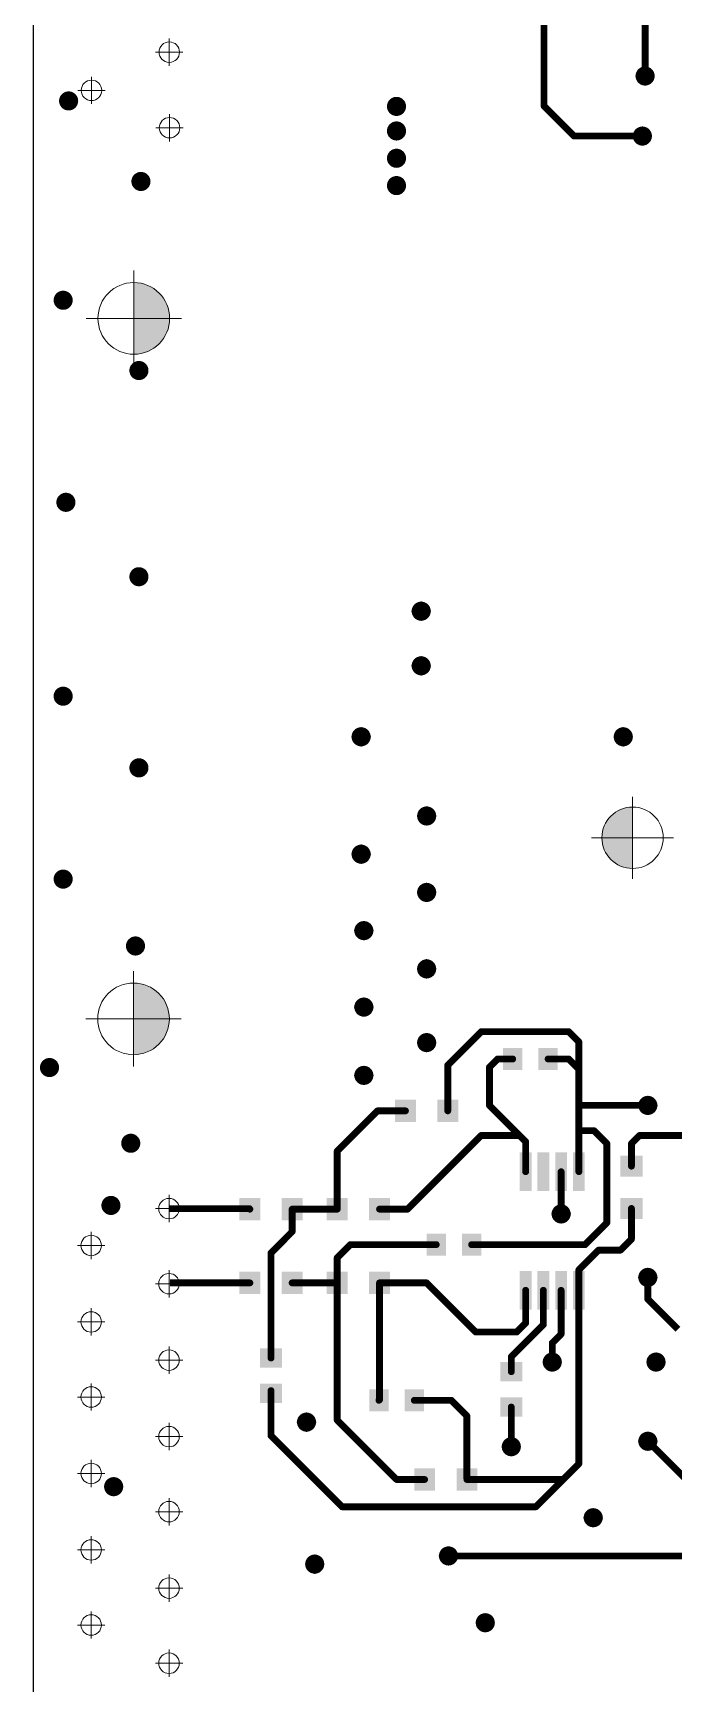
# Model space of a CAD drawing. Header units: millimetres. Extents: x 1557 to 2774, y 1107 to 1474.
# Drawn here: x 2266 to 2289.5, y 1354.6 to 1415.1 of the extents above; entities that cross this region are included whole.
import ezdxf

# ---------------------------------------------------------------- set-up
doc = ezdxf.new("R2010")
doc.units = ezdxf.units.MM
for name, color, linetype in [('BottomLayer', 5, 'Continuous'), ('PDF _Геометрия', 7, 'Continuous'), ('PDF _Сплошная заливка', 7, 'Continuous'), ('ViaHoleLayer', 16, 'Continuous')]:
    doc.layers.add(name, color=color, linetype=linetype)

msp = doc.modelspace()

# ---------------------------------------------------------------- hatches: boundary and pattern name
at = {"layer": 'PDF _Сплошная заливка', "transparency": 33554559}
for points in [[(2288.661, 1413.483, -0.414259), (2288.399, 1413.221), (2288.399, 1413.221), (2288.399, 1413.221), (2288.399, 1413.483), (2288.399, 1413.483)], [(2288.561, 1411.283, -0.198797), (2288.484, 1411.098), (2288.484, 1411.098, -0.198898), (2288.299, 1411.021), (2288.299, 1411.021), (2288.299, 1411.021), (2288.299, 1411.283), (2288.299, 1411.283)], [(2269.674, 1405.921, -0.414209), (2270.986, 1404.609), (2270.986, 1404.609), (2270.986, 1404.609), (2269.674, 1404.609), (2269.674, 1404.609)], [(2270.986, 1404.609, -0.414214), (2269.674, 1403.296), (2269.674, 1403.296), (2269.674, 1403.296), (2269.674, 1404.609), (2269.674, 1404.609)], [(2280.461, 1393.884, -0.414236), (2280.199, 1393.621), (2280.199, 1393.621), (2280.199, 1393.621), (2280.199, 1393.884), (2280.199, 1393.884)], [(2280.461, 1391.884, -0.19888), (2280.384, 1391.698), (2280.384, 1391.698, -0.198956), (2280.199, 1391.621), (2280.199, 1391.621), (2280.199, 1391.621), (2280.199, 1391.884), (2280.199, 1391.884)], [(2278.261, 1389.284, -0.198988), (2278.184, 1389.098), (2278.184, 1389.098, -0.198988), (2277.999, 1389.021), (2277.999, 1389.021), (2277.999, 1389.021), (2277.999, 1389.284), (2277.999, 1389.284)], [(2287.861, 1389.284, -0.414158), (2287.599, 1389.021), (2287.599, 1389.021), (2287.599, 1389.021), (2287.599, 1389.284), (2287.599, 1389.284)], [(2286.815, 1385.587, -0.414205), (2287.94, 1386.712), (2287.94, 1386.712), (2287.94, 1386.712), (2287.94, 1385.587), (2287.94, 1385.587)], [(2280.661, 1386.384, -0.414259), (2280.399, 1386.121), (2280.399, 1386.121), (2280.399, 1386.121), (2280.399, 1386.384), (2280.399, 1386.384)], [(2287.94, 1384.462, -0.414205), (2286.815, 1385.587), (2286.815, 1385.587), (2286.815, 1385.587), (2287.94, 1385.587), (2287.94, 1385.587)], [(2278.261, 1384.984, -0.198956), (2278.184, 1384.798), (2278.184, 1384.798, -0.19888), (2277.999, 1384.721), (2277.999, 1384.721), (2277.999, 1384.721), (2277.999, 1384.984), (2277.999, 1384.984)], [(2280.661, 1383.584, -0.198797), (2280.584, 1383.398), (2280.584, 1383.398, -0.198848), (2280.399, 1383.321), (2280.399, 1383.321), (2280.399, 1383.321), (2280.399, 1383.584), (2280.399, 1383.584)], [(2278.361, 1382.184, -0.414236), (2278.099, 1381.921), (2278.099, 1381.921), (2278.099, 1381.921), (2278.099, 1382.184), (2278.099, 1382.184)], [(2280.661, 1380.784, -0.198797), (2280.584, 1380.598), (2280.584, 1380.598, -0.198848), (2280.399, 1380.521), (2280.399, 1380.521), (2280.399, 1380.521), (2280.399, 1380.784), (2280.399, 1380.784)], [(2269.664, 1380.266, -0.414219), (2270.976, 1378.954), (2270.976, 1378.954), (2270.976, 1378.954), (2269.664, 1378.954), (2269.664, 1378.954)], [(2278.361, 1379.384, -0.414186), (2278.099, 1379.121), (2278.099, 1379.121), (2278.099, 1379.121), (2278.099, 1379.384), (2278.099, 1379.384)], [(2270.976, 1378.954, -0.414219), (2269.664, 1377.641), (2269.664, 1377.641), (2269.664, 1377.641), (2269.664, 1378.954), (2269.664, 1378.954)], [(2280.661, 1378.084, -0.19888), (2280.584, 1377.898), (2280.584, 1377.898, -0.198969), (2280.399, 1377.821), (2280.399, 1377.821), (2280.399, 1377.821), (2280.399, 1378.084), (2280.399, 1378.084)], [(2278.361, 1376.884, -0.199002), (2278.284, 1376.698), (2278.284, 1376.698, -0.198988), (2278.099, 1376.621), (2278.099, 1376.621), (2278.099, 1376.621), (2278.099, 1376.884), (2278.099, 1376.884)], [(2288.761, 1375.784, -0.198988), (2288.684, 1375.598), (2288.684, 1375.598, -0.198988), (2288.499, 1375.521), (2288.499, 1375.521), (2288.499, 1375.521), (2288.499, 1375.784), (2288.499, 1375.784)], [(2285.586, 1371.809, -0.414186), (2285.324, 1371.546), (2285.324, 1371.546), (2285.324, 1371.546), (2285.324, 1371.809), (2285.324, 1371.809)], [(2288.761, 1369.484, -0.414208), (2288.499, 1369.221), (2288.499, 1369.221), (2288.499, 1369.221), (2288.499, 1369.484), (2288.499, 1369.484)], [(2285.261, 1366.384, -0.414259), (2284.999, 1366.121), (2284.999, 1366.121), (2284.999, 1366.121), (2284.999, 1366.384), (2284.999, 1366.384)], [(2289.061, 1366.384, -0.414208), (2288.799, 1366.121), (2288.799, 1366.121), (2288.799, 1366.121), (2288.799, 1366.384), (2288.799, 1366.384)], [(2276.261, 1364.184, -0.19888), (2276.184, 1363.998), (2276.184, 1363.998, -0.198906), (2275.999, 1363.922), (2275.999, 1363.922), (2275.999, 1363.922), (2275.999, 1364.184), (2275.999, 1364.184)], [(2288.761, 1363.484, -0.414208), (2288.499, 1363.222), (2288.499, 1363.222), (2288.499, 1363.222), (2288.499, 1363.484), (2288.499, 1363.484)], [(2283.761, 1363.284, -0.414208), (2283.499, 1363.022), (2283.499, 1363.022), (2283.499, 1363.022), (2283.499, 1363.284), (2283.499, 1363.284)], [(2286.761, 1360.684, -0.414208), (2286.499, 1360.422), (2286.499, 1360.422), (2286.499, 1360.422), (2286.499, 1360.684), (2286.499, 1360.684)], [(2281.461, 1359.284, -0.414236), (2281.199, 1359.022), (2281.199, 1359.022), (2281.199, 1359.022), (2281.199, 1359.284), (2281.199, 1359.284)], [(2276.561, 1358.984, -0.414208), (2276.299, 1358.722), (2276.299, 1358.722), (2276.299, 1358.722), (2276.299, 1358.984), (2276.299, 1358.984)], [(2282.809, 1356.836, -0.414236), (2282.546, 1356.574), (2282.546, 1356.574), (2282.546, 1356.574), (2282.546, 1356.836), (2282.546, 1356.836)]]:
    msp.add_hatch(color=7, dxfattribs=at).paths.add_polyline_path(points)

# ---------------------------------------------------------------- linework, layer by layer
msp.add_line((2265.983, 1432.582), (2265.983, 1342.582))
at = {"layer": 'BottomLayer', "const_width": 0.25}
for points in [[(2284.699, 1412.384), (2284.699, 1416.484)], [(2288.399, 1413.484), (2288.399, 1415.884)], [(2285.799, 1411.284), (2284.699, 1412.384)], [(2288.299, 1411.284), (2285.799, 1411.284)], [(2282.399, 1378.484), (2281.173, 1377.259)], [(2285.599, 1378.484), (2282.399, 1378.484)], [(2285.974, 1378.109), (2285.599, 1378.484)], [(2285.974, 1377.109), (2285.974, 1378.109)], [(2281.173, 1375.584), (2281.173, 1377.259)], [(2282.999, 1377.484), (2282.699, 1377.184)], [(2283.551, 1377.484), (2282.999, 1377.484)], [(2285.599, 1377.484), (2284.846, 1377.484)], [(2285.974, 1377.109), (2285.599, 1377.484)], [(2282.699, 1375.784), (2282.699, 1377.184)], [(2285.974, 1375.784), (2285.974, 1377.109)], [(2278.599, 1375.584), (2277.124, 1374.109)], [(2279.624, 1375.584), (2278.599, 1375.584)], [(2283.799, 1374.684), (2282.699, 1375.784)], [(2285.974, 1374.859), (2285.974, 1375.784)], [(2288.236, 1375.784), (2285.974, 1375.784)], [(2286.524, 1374.859), (2285.974, 1374.859)], [(2285.974, 1373.356), (2285.974, 1374.859)], [(2286.999, 1374.384), (2286.524, 1374.859)], [(2282.399, 1374.684), (2279.699, 1371.984)], [(2283.799, 1374.684), (2282.399, 1374.684)], [(2284.024, 1374.459), (2283.799, 1374.684)], [(2284.024, 1373.356), (2284.024, 1374.459)], [(2286.999, 1371.484), (2286.999, 1374.384)], [(2288.199, 1374.684), (2287.899, 1374.384)], [(2287.899, 1373.559), (2287.899, 1374.384)], [(2291.499, 1374.684), (2288.199, 1374.684)], [(2277.124, 1371.984), (2277.124, 1374.109)], [(2285.324, 1372.071), (2285.324, 1373.356)], [(2273.904, 1372.004), (2270.964, 1372.004)], [(2273.924, 1371.984), (2273.904, 1372.004)], [(2277.124, 1371.984), (2275.473, 1371.984)], [(2275.473, 1371.159), (2275.473, 1371.984)], [(2279.699, 1371.984), (2278.673, 1371.984)], [(2287.899, 1370.884), (2287.899, 1372.009)], [(2286.999, 1371.484), (2286.199, 1370.684)], [(2275.473, 1371.159), (2274.699, 1370.384)], [(2277.599, 1370.684), (2277.124, 1370.209)], [(2280.751, 1370.684), (2277.599, 1370.684)], [(2286.199, 1370.684), (2282.046, 1370.684)], [(2287.899, 1370.884), (2287.499, 1370.484)], [(2274.699, 1366.532), (2274.699, 1370.384)], [(2277.124, 1369.284), (2277.124, 1370.209)], [(2286.699, 1370.484), (2285.974, 1369.759)], [(2287.499, 1370.484), (2286.699, 1370.484)], [(2285.974, 1369.012), (2285.974, 1369.759)], [(2288.499, 1368.684), (2288.499, 1369.484)], [(2273.924, 1369.284), (2270.994, 1369.284)], [(2277.124, 1369.284), (2275.473, 1369.284)], [(2277.124, 1364.259), (2277.124, 1369.284)], [(2278.673, 1365.007), (2278.673, 1369.284)], [(2280.399, 1369.284), (2278.673, 1369.284)], [(2282.199, 1367.484), (2280.399, 1369.284)], [(2284.024, 1367.809), (2284.024, 1369.012)], [(2284.674, 1367.75), (2284.674, 1369.012)], [(2285.324, 1367.409), (2285.324, 1369.012)], [(2285.974, 1362.659), (2285.974, 1369.012)], [(2289.599, 1367.584), (2288.499, 1368.684)], [(2284.674, 1367.75), (2283.499, 1366.575)], [(2284.024, 1367.809), (2283.699, 1367.484)], [(2283.699, 1367.484), (2282.199, 1367.484)], [(2285.324, 1367.409), (2284.999, 1367.084)], [(2284.999, 1366.384), (2284.999, 1367.084)], [(2283.499, 1366.032), (2283.499, 1366.575)], [(2274.699, 1365.236), (2274.699, 1365.336)], [(2274.699, 1363.684), (2274.699, 1365.236)], [(2278.673, 1365.007), (2278.651, 1364.984)], [(2281.299, 1364.984), (2279.946, 1364.984)], [(2281.873, 1364.409), (2281.299, 1364.984)], [(2283.499, 1363.284), (2283.499, 1364.736)], [(2279.299, 1362.084), (2277.124, 1364.259)], [(2281.873, 1362.084), (2281.873, 1364.409)], [(2277.299, 1361.084), (2274.699, 1363.684)], [(2290.999, 1360.984), (2288.499, 1363.484)], [(2285.974, 1362.659), (2285.399, 1362.084)], [(2280.324, 1362.084), (2279.299, 1362.084)], [(2285.399, 1362.084), (2281.873, 1362.084)], [(2285.399, 1362.084), (2284.399, 1361.084)], [(2284.399, 1361.084), (2277.299, 1361.084)], [(2301.599, 1359.284), (2281.199, 1359.284)]]:
    msp.add_lwpolyline(points, dxfattribs=at)
at = {"layer": 'BottomLayer', "const_width": 0.125}
for points in [[(2284.761, 1412.384, -1), (2284.636, 1412.384, -1)], [(2284.761, 1412.384, -1), (2284.636, 1412.384, -1)], [(2285.861, 1411.284, -1), (2285.736, 1411.284, -1)], [(2285.861, 1411.284, -1), (2285.736, 1411.284, -1)], [(2282.461, 1378.484, -1), (2282.336, 1378.484, -1)], [(2282.461, 1378.484, -1), (2282.336, 1378.484, -1)], [(2285.661, 1378.484, -1), (2285.536, 1378.484, -1)], [(2285.661, 1378.484, -1), (2285.536, 1378.484, -1)], [(2286.036, 1378.109, -1), (2285.911, 1378.109, -1)], [(2286.036, 1378.109, -1), (2285.911, 1378.109, -1)], [(2281.236, 1377.259, -1), (2281.111, 1377.259, -1)], [(2281.236, 1377.259, -1), (2281.111, 1377.259, -1)], [(2283.061, 1377.484, -1), (2282.936, 1377.484, -1)], [(2283.061, 1377.484, -1), (2282.936, 1377.484, -1)], [(2283.613, 1377.484, -1), (2283.488, 1377.484, -1)], [(2284.909, 1377.484, -1), (2284.784, 1377.484, -1)], [(2285.661, 1377.484, -1), (2285.536, 1377.484, -1)], [(2285.661, 1377.484, -1), (2285.536, 1377.484, -1)], [(2282.761, 1377.184, -1), (2282.636, 1377.184, -1)], [(2282.761, 1377.184, -1), (2282.636, 1377.184, -1)], [(2286.036, 1377.109, -1), (2285.911, 1377.109, -1)], [(2286.036, 1377.109, -1), (2285.911, 1377.109, -1)], [(2286.036, 1377.109, -1), (2285.911, 1377.109, -1)], [(2278.661, 1375.584, -1), (2278.536, 1375.584, -1)], [(2278.661, 1375.584, -1), (2278.536, 1375.584, -1)], [(2279.686, 1375.584, -1), (2279.561, 1375.584, -1)], [(2281.236, 1375.584, -1), (2281.111, 1375.584, -1)], [(2282.761, 1375.784, -1), (2282.636, 1375.784, -1)], [(2282.761, 1375.784, -1), (2282.636, 1375.784, -1)], [(2286.036, 1375.784, -1), (2285.911, 1375.784, -1)], [(2286.036, 1375.784, -1), (2285.911, 1375.784, -1)], [(2286.036, 1375.784, -1), (2285.911, 1375.784, -1)], [(2286.036, 1374.859, -1), (2285.911, 1374.859, -1)], [(2286.036, 1374.859, -1), (2285.911, 1374.859, -1)], [(2286.036, 1374.859, -1), (2285.911, 1374.859, -1)], [(2286.586, 1374.859, -1), (2286.461, 1374.859, -1)], [(2286.586, 1374.859, -1), (2286.461, 1374.859, -1)], [(2282.461, 1374.684, -1), (2282.336, 1374.684, -1)], [(2282.461, 1374.684, -1), (2282.336, 1374.684, -1)], [(2283.861, 1374.684, -1), (2283.736, 1374.684, -1)], [(2283.861, 1374.684, -1), (2283.736, 1374.684, -1)], [(2283.861, 1374.684, -1), (2283.736, 1374.684, -1)], [(2284.086, 1374.459, -1), (2283.961, 1374.459, -1)], [(2284.086, 1374.459, -1), (2283.961, 1374.459, -1)], [(2287.061, 1374.384, -1), (2286.936, 1374.384, -1)], [(2287.061, 1374.384, -1), (2286.936, 1374.384, -1)], [(2287.961, 1374.384, -1), (2287.836, 1374.384, -1)], [(2287.961, 1374.384, -1), (2287.836, 1374.384, -1)], [(2288.261, 1374.684, -1), (2288.136, 1374.684, -1)], [(2288.261, 1374.684, -1), (2288.136, 1374.684, -1)], [(2277.186, 1374.109, -1), (2277.061, 1374.109, -1)], [(2277.186, 1374.109, -1), (2277.061, 1374.109, -1)], [(2284.086, 1373.356, -1), (2283.961, 1373.356, -1)], [(2285.386, 1373.356, -1), (2285.261, 1373.356, -1)], [(2286.036, 1373.356, -1), (2285.911, 1373.356, -1)], [(2287.961, 1373.559, -1), (2287.836, 1373.559, -1)], [(2273.966, 1372.004, -1), (2273.841, 1372.004, -1)], [(2273.966, 1372.004, -1), (2273.841, 1372.004, -1)], [(2273.986, 1371.984, -1), (2273.861, 1371.984, -1)], [(2275.536, 1371.984, -1), (2275.411, 1371.984, -1)], [(2275.536, 1371.984, -1), (2275.411, 1371.984, -1)], [(2277.186, 1371.984, -1), (2277.061, 1371.984, -1)], [(2277.186, 1371.984, -1), (2277.061, 1371.984, -1)], [(2278.736, 1371.984, -1), (2278.611, 1371.984, -1)], [(2279.761, 1371.984, -1), (2279.636, 1371.984, -1)], [(2279.761, 1371.984, -1), (2279.636, 1371.984, -1)], [(2287.961, 1372.009, -1), (2287.836, 1372.009, -1)], [(2287.061, 1371.484, -1), (2286.936, 1371.484, -1)], [(2287.061, 1371.484, -1), (2286.936, 1371.484, -1)], [(2275.536, 1371.159, -1), (2275.411, 1371.159, -1)], [(2275.536, 1371.159, -1), (2275.411, 1371.159, -1)], [(2277.661, 1370.684, -1), (2277.536, 1370.684, -1)], [(2277.661, 1370.684, -1), (2277.536, 1370.684, -1)], [(2280.813, 1370.684, -1), (2280.688, 1370.684, -1)], [(2282.109, 1370.684, -1), (2281.984, 1370.684, -1)], [(2286.261, 1370.684, -1), (2286.136, 1370.684, -1)], [(2286.261, 1370.684, -1), (2286.136, 1370.684, -1)], [(2287.961, 1370.884, -1), (2287.836, 1370.884, -1)], [(2287.961, 1370.884, -1), (2287.836, 1370.884, -1)], [(2274.761, 1370.384, -1), (2274.636, 1370.384, -1)], [(2274.761, 1370.384, -1), (2274.636, 1370.384, -1)], [(2277.186, 1370.209, -1), (2277.061, 1370.209, -1)], [(2277.186, 1370.209, -1), (2277.061, 1370.209, -1)], [(2286.761, 1370.484, -1), (2286.636, 1370.484, -1)], [(2286.761, 1370.484, -1), (2286.636, 1370.484, -1)], [(2287.561, 1370.484, -1), (2287.436, 1370.484, -1)], [(2287.561, 1370.484, -1), (2287.436, 1370.484, -1)], [(2286.036, 1369.759, -1), (2285.911, 1369.759, -1)], [(2286.036, 1369.759, -1), (2285.911, 1369.759, -1)], [(2273.986, 1369.284, -1), (2273.861, 1369.284, -1)], [(2275.536, 1369.284, -1), (2275.411, 1369.284, -1)], [(2277.186, 1369.284, -1), (2277.061, 1369.284, -1)], [(2277.186, 1369.284, -1), (2277.061, 1369.284, -1)], [(2277.186, 1369.284, -1), (2277.061, 1369.284, -1)], [(2278.736, 1369.284, -1), (2278.611, 1369.284, -1)], [(2278.736, 1369.284, -1), (2278.611, 1369.284, -1)], [(2280.461, 1369.284, -1), (2280.336, 1369.284, -1)], [(2280.461, 1369.284, -1), (2280.336, 1369.284, -1)], [(2284.086, 1369.012, -1), (2283.961, 1369.012, -1)], [(2284.736, 1369.012, -1), (2284.611, 1369.012, -1)], [(2285.386, 1369.012, -1), (2285.261, 1369.012, -1)], [(2286.036, 1369.012, -1), (2285.911, 1369.012, -1)], [(2286.036, 1369.012, -1), (2285.911, 1369.012, -1)], [(2288.561, 1368.684, -1), (2288.436, 1368.684, -1)], [(2288.561, 1368.684, -1), (2288.436, 1368.684, -1)], [(2284.086, 1367.809, -1), (2283.961, 1367.809, -1)], [(2284.086, 1367.809, -1), (2283.961, 1367.809, -1)], [(2284.736, 1367.75, -1), (2284.611, 1367.75, -1)], [(2284.736, 1367.75, -1), (2284.611, 1367.75, -1)], [(2282.261, 1367.484, -1), (2282.136, 1367.484, -1)], [(2282.261, 1367.484, -1), (2282.136, 1367.484, -1)], [(2283.761, 1367.484, -1), (2283.636, 1367.484, -1)], [(2283.761, 1367.484, -1), (2283.636, 1367.484, -1)], [(2285.061, 1367.084, -1), (2284.936, 1367.084, -1)], [(2285.061, 1367.084, -1), (2284.936, 1367.084, -1)], [(2285.386, 1367.409, -1), (2285.261, 1367.409, -1)], [(2285.386, 1367.409, -1), (2285.261, 1367.409, -1)], [(2274.761, 1366.532, -1), (2274.636, 1366.532, -1)], [(2283.561, 1366.575, -1), (2283.436, 1366.575, -1)], [(2283.561, 1366.575, -1), (2283.436, 1366.575, -1)], [(2285.061, 1366.384, -1), (2284.936, 1366.384, -1)], [(2283.561, 1366.032, -1), (2283.436, 1366.032, -1)], [(2274.761, 1365.336, -1), (2274.636, 1365.336, -1)], [(2274.761, 1365.236, -1), (2274.636, 1365.236, -1)], [(2274.761, 1365.236, -1), (2274.636, 1365.236, -1)], [(2278.713, 1364.984, -1), (2278.588, 1364.984, -1)], [(2278.736, 1365.007, -1), (2278.611, 1365.007, -1)], [(2278.736, 1365.007, -1), (2278.611, 1365.007, -1)], [(2280.009, 1364.984, -1), (2279.884, 1364.984, -1)], [(2281.361, 1364.984, -1), (2281.236, 1364.984, -1)], [(2281.361, 1364.984, -1), (2281.236, 1364.984, -1)], [(2283.561, 1364.736, -1), (2283.436, 1364.736, -1)], [(2277.186, 1364.259, -1), (2277.061, 1364.259, -1)], [(2277.186, 1364.259, -1), (2277.061, 1364.259, -1)], [(2281.936, 1364.409, -1), (2281.811, 1364.409, -1)], [(2281.936, 1364.409, -1), (2281.811, 1364.409, -1)], [(2274.761, 1363.684, -1), (2274.636, 1363.684, -1)], [(2274.761, 1363.684, -1), (2274.636, 1363.684, -1)], [(2288.561, 1363.484, -1), (2288.436, 1363.484, -1)], [(2283.561, 1363.284, -1), (2283.436, 1363.284, -1)], [(2286.036, 1362.659, -1), (2285.911, 1362.659, -1)], [(2286.036, 1362.659, -1), (2285.911, 1362.659, -1)], [(2279.361, 1362.084, -1), (2279.236, 1362.084, -1)], [(2279.361, 1362.084, -1), (2279.236, 1362.084, -1)], [(2280.386, 1362.084, -1), (2280.261, 1362.084, -1)], [(2281.936, 1362.084, -1), (2281.811, 1362.084, -1)], [(2281.936, 1362.084, -1), (2281.811, 1362.084, -1)], [(2285.461, 1362.084, -1), (2285.336, 1362.084, -1)], [(2285.461, 1362.084, -1), (2285.336, 1362.084, -1)], [(2285.461, 1362.084, -1), (2285.336, 1362.084, -1)], [(2277.361, 1361.084, -1), (2277.236, 1361.084, -1)], [(2277.361, 1361.084, -1), (2277.236, 1361.084, -1)], [(2284.461, 1361.084, -1), (2284.336, 1361.084, -1)], [(2284.461, 1361.084, -1), (2284.336, 1361.084, -1)]]:
    msp.add_lwpolyline(points, format="xyb", close=True, dxfattribs=at)
at = {"layer": 'BottomLayer'}
for points in [[(2283.906, 1377.078), (2283.195, 1377.078), (2283.906, 1377.891), (2283.195, 1377.891)], [(2285.202, 1377.078), (2284.491, 1377.078), (2285.202, 1377.891), (2284.491, 1377.891)], [(2280.005, 1375.178), (2279.243, 1375.178), (2280.005, 1375.991), (2279.243, 1375.991)], [(2281.554, 1375.178), (2280.792, 1375.178), (2281.554, 1375.991), (2280.792, 1375.991)], [(2283.808, 1372.645), (2283.808, 1374.067), (2284.239, 1372.645), (2284.239, 1374.067)], [(2284.458, 1372.645), (2284.458, 1374.067), (2284.889, 1372.645), (2284.889, 1374.067)], [(2285.108, 1372.645), (2285.108, 1374.067), (2285.539, 1372.645), (2285.539, 1374.067)], [(2285.758, 1372.645), (2285.758, 1374.067), (2286.189, 1372.645), (2286.189, 1374.067)], [(2287.492, 1373.178), (2287.492, 1373.94), (2288.305, 1373.178), (2288.305, 1373.94)], [(2273.543, 1372.391), (2274.305, 1372.391), (2273.543, 1371.578), (2274.305, 1371.578)], [(2275.092, 1372.391), (2275.854, 1372.391), (2275.092, 1371.578), (2275.854, 1371.578)], [(2277.505, 1371.578), (2276.743, 1371.578), (2277.505, 1372.391), (2276.743, 1372.391)], [(2279.054, 1371.578), (2278.292, 1371.578), (2279.054, 1372.391), (2278.292, 1372.391)], [(2287.492, 1371.628), (2287.492, 1372.39), (2288.305, 1371.628), (2288.305, 1372.39)], [(2280.395, 1371.091), (2281.106, 1371.091), (2280.395, 1370.278), (2281.106, 1370.278)], [(2281.691, 1371.091), (2282.402, 1371.091), (2281.691, 1370.278), (2282.402, 1370.278)], [(2273.543, 1369.691), (2274.305, 1369.691), (2273.543, 1368.878), (2274.305, 1368.878)], [(2275.092, 1369.691), (2275.854, 1369.691), (2275.092, 1368.878), (2275.854, 1368.878)], [(2276.743, 1369.691), (2277.505, 1369.691), (2276.743, 1368.878), (2277.505, 1368.878)], [(2278.292, 1369.691), (2279.054, 1369.691), (2278.292, 1368.878), (2279.054, 1368.878)], [(2283.808, 1368.301), (2283.808, 1369.724), (2284.239, 1368.301), (2284.239, 1369.724)], [(2284.458, 1368.301), (2284.458, 1369.724), (2284.889, 1368.301), (2284.889, 1369.724)], [(2285.108, 1368.301), (2285.108, 1369.724), (2285.539, 1368.301), (2285.539, 1369.724)], [(2285.758, 1368.301), (2285.758, 1369.724), (2286.189, 1368.301), (2286.189, 1369.724)], [(2274.292, 1366.176), (2274.292, 1366.887), (2275.105, 1366.176), (2275.105, 1366.887)], [(2283.092, 1365.676), (2283.092, 1366.387), (2283.905, 1365.676), (2283.905, 1366.387)], [(2274.292, 1364.881), (2274.292, 1365.592), (2275.105, 1364.881), (2275.105, 1365.592)], [(2279.006, 1364.578), (2278.295, 1364.578), (2279.006, 1365.391), (2278.295, 1365.391)], [(2280.302, 1364.578), (2279.591, 1364.578), (2280.302, 1365.391), (2279.591, 1365.391)], [(2283.092, 1364.381), (2283.092, 1365.092), (2283.905, 1364.381), (2283.905, 1365.092)], [(2279.943, 1362.491), (2280.705, 1362.491), (2279.943, 1361.678), (2280.705, 1361.678)], [(2281.492, 1362.491), (2282.254, 1362.491), (2281.492, 1361.678), (2282.254, 1361.678)]]:
    msp.add_solid(points, dxfattribs=at)
at = {"layer": 'PDF _Геометрия', "lineweight": 9}
for points in [[(2270.474, 1414.359), (2271.474, 1414.359)], [(2270.974, 1413.858), (2270.974, 1414.858)], [(2288.399, 1413.134), (2288.399, 1413.833)], [(2268.124, 1412.459), (2268.124, 1413.458)], [(2288.049, 1413.483), (2288.749, 1413.483)], [(2267.624, 1412.958), (2268.624, 1412.958)], [(2270.984, 1411.088), (2270.984, 1412.089)], [(2270.484, 1411.589), (2271.484, 1411.589)], [(2287.949, 1411.283), (2288.649, 1411.283)], [(2288.299, 1410.933), (2288.299, 1411.633)], [(2269.674, 1402.859), (2269.674, 1406.359)], [(2267.924, 1404.608), (2271.424, 1404.608)], [(2279.849, 1393.884), (2280.549, 1393.884)], [(2280.199, 1393.534), (2280.199, 1394.234)], [(2280.199, 1391.534), (2280.199, 1392.234)], [(2279.849, 1391.884), (2280.549, 1391.884)], [(2277.999, 1388.934), (2277.999, 1389.634)], [(2287.598, 1388.934), (2287.598, 1389.634)], [(2277.649, 1389.284), (2278.349, 1389.284)], [(2287.249, 1389.284), (2287.949, 1389.284)], [(2287.94, 1384.087), (2287.94, 1387.087)], [(2280.399, 1386.034), (2280.399, 1386.734)], [(2280.049, 1386.384), (2280.749, 1386.384)], [(2277.999, 1384.634), (2277.999, 1385.334)], [(2286.44, 1385.587), (2289.44, 1385.587)], [(2277.649, 1384.984), (2278.349, 1384.984)], [(2280.049, 1383.584), (2280.749, 1383.584)], [(2280.399, 1383.234), (2280.399, 1383.934)], [(2278.099, 1381.834), (2278.099, 1382.534)], [(2277.749, 1382.184), (2278.449, 1382.184)], [(2280.399, 1380.434), (2280.399, 1381.134)], [(2269.664, 1377.204), (2269.664, 1380.704)], [(2280.049, 1380.784), (2280.749, 1380.784)], [(2277.749, 1379.384), (2278.449, 1379.384)], [(2278.099, 1379.034), (2278.099, 1379.734)], [(2267.914, 1378.954), (2271.414, 1378.954)], [(2280.049, 1378.084), (2280.749, 1378.084)], [(2280.399, 1377.734), (2280.399, 1378.434)], [(2277.749, 1376.884), (2278.449, 1376.884)], [(2278.099, 1376.534), (2278.099, 1377.234)], [(2288.148, 1375.784), (2288.849, 1375.784)], [(2288.499, 1375.434), (2288.499, 1376.134)], [(2270.464, 1372.004), (2271.464, 1372.004)], [(2270.964, 1371.504), (2270.964, 1372.504)], [(2285.324, 1371.459), (2285.324, 1372.159)], [(2284.974, 1371.809), (2285.674, 1371.809)], [(2268.114, 1370.154), (2268.114, 1371.154)], [(2267.614, 1370.654), (2268.614, 1370.654)], [(2270.964, 1368.754), (2270.964, 1369.754)], [(2288.499, 1369.134), (2288.499, 1369.834)], [(2270.464, 1369.254), (2271.464, 1369.254)], [(2288.148, 1369.484), (2288.849, 1369.484)], [(2268.114, 1367.354), (2268.114, 1368.354)], [(2267.614, 1367.854), (2268.614, 1367.854)], [(2270.964, 1365.954), (2270.964, 1366.954)], [(2284.999, 1366.034), (2284.999, 1366.734)], [(2288.799, 1366.034), (2288.799, 1366.734)], [(2270.464, 1366.454), (2271.464, 1366.454)], [(2284.649, 1366.384), (2285.349, 1366.384)], [(2288.449, 1366.384), (2289.149, 1366.384)], [(2268.114, 1364.604), (2268.114, 1365.604)], [(2267.614, 1365.104), (2268.614, 1365.104)], [(2270.964, 1363.154), (2270.964, 1364.154)], [(2275.649, 1364.184), (2276.349, 1364.184)], [(2275.999, 1363.834), (2275.999, 1364.534)], [(2270.464, 1363.654), (2271.464, 1363.654)], [(2283.499, 1362.934), (2283.499, 1363.634)], [(2288.148, 1363.484), (2288.849, 1363.484)], [(2288.499, 1363.134), (2288.499, 1363.834)], [(2283.149, 1363.284), (2283.849, 1363.284)], [(2267.614, 1362.304), (2268.614, 1362.304)], [(2268.114, 1361.804), (2268.114, 1362.804)], [(2270.964, 1360.404), (2270.964, 1361.404)], [(2270.464, 1360.904), (2271.464, 1360.904)], [(2286.149, 1360.684), (2286.848, 1360.684)], [(2286.499, 1360.334), (2286.499, 1361.034)], [(2268.114, 1359.004), (2268.114, 1360.004)], [(2267.614, 1359.504), (2268.614, 1359.504)], [(2276.299, 1358.634), (2276.299, 1359.334)], [(2280.849, 1359.284), (2281.549, 1359.284)], [(2281.199, 1358.934), (2281.199, 1359.634)], [(2275.949, 1358.984), (2276.649, 1358.984)], [(2270.464, 1358.104), (2271.464, 1358.104)], [(2270.964, 1357.604), (2270.964, 1358.604)], [(2268.114, 1356.254), (2268.114, 1357.254)], [(2282.196, 1356.836), (2282.896, 1356.836)], [(2282.546, 1356.486), (2282.546, 1357.186)], [(2267.614, 1356.754), (2268.614, 1356.754)], [(2270.964, 1354.854), (2270.964, 1355.854)], [(2270.464, 1355.354), (2271.464, 1355.354)]]:
    msp.add_lwpolyline(points, dxfattribs=at)
for points in [[(2270.599, 1414.359, -0.414158), (2270.974, 1414.734, -0.414158), (2271.349, 1414.359, -0.414158), (2270.974, 1413.984, -0.414158)], [(2288.136, 1413.483, -0.414315), (2288.399, 1413.746, -0.414315), (2288.661, 1413.483, -0.414315), (2288.399, 1413.221, -0.414315)], [(2267.749, 1412.958, -0.414158), (2268.124, 1413.333, -0.414158), (2268.499, 1412.958, -0.414158), (2268.124, 1412.583, -0.414158)], [(2270.609, 1411.589, -0.414158), (2270.984, 1411.964, -0.414158), (2271.359, 1411.589, -0.414511), (2270.984, 1411.214, -0.414511)], [(2288.036, 1411.283, -0.414315), (2288.299, 1411.546, -0.414315), (2288.561, 1411.283, -0.414315), (2288.299, 1411.021, -0.414315)], [(2268.361, 1404.608, -0.414158), (2269.674, 1405.921, -0.414203), (2270.986, 1404.608, -0.414158), (2269.674, 1403.296, -0.414113)], [(2279.936, 1393.884, -0.414315), (2280.199, 1394.146, -0.414315), (2280.461, 1393.884, -0.414315), (2280.199, 1393.621, -0.414315)], [(2279.936, 1391.884, -0.414315), (2280.199, 1392.146, -0.414315), (2280.461, 1391.884, -0.414315), (2280.199, 1391.621, -0.414315)], [(2277.736, 1389.284, -0.414315), (2277.999, 1389.546, -0.414315), (2278.261, 1389.284, -0.414315), (2277.999, 1389.021, -0.414315)], [(2287.336, 1389.284, -0.414315), (2287.598, 1389.546, -0.414315), (2287.861, 1389.284, -0.414315), (2287.598, 1389.021, -0.414315)], [(2280.136, 1386.384, -0.414315), (2280.399, 1386.646, -0.414315), (2280.661, 1386.384, -0.414315), (2280.399, 1386.121, -0.414315)], [(2286.815, 1385.587, -0.414158), (2287.94, 1386.712, -0.414158), (2289.065, 1385.587, -0.414158), (2287.94, 1384.462, -0.414158)], [(2277.736, 1384.984, -0.414315), (2277.999, 1385.246, -0.414315), (2278.261, 1384.984, -0.414315), (2277.999, 1384.721, -0.414315)], [(2280.136, 1383.584, -0.414315), (2280.399, 1383.846, -0.414315), (2280.661, 1383.584, -0.414315), (2280.399, 1383.321, -0.414315)], [(2277.836, 1382.184, -0.414315), (2278.099, 1382.446, -0.414315), (2278.361, 1382.184, -0.414315), (2278.099, 1381.921, -0.414315)], [(2280.136, 1380.784, -0.414315), (2280.399, 1381.046, -0.414315), (2280.661, 1380.784, -0.414315), (2280.399, 1380.521, -0.414315)], [(2268.352, 1378.954, -0.414259), (2269.664, 1380.266, -0.414259), (2270.976, 1378.954, -0.414315), (2269.664, 1377.641, -0.414315)], [(2277.836, 1379.384, -0.414315), (2278.099, 1379.646, -0.414315), (2278.361, 1379.384, -0.414315), (2278.099, 1379.121, -0.414315)], [(2280.136, 1378.084, -0.414315), (2280.399, 1378.346, -0.414315), (2280.661, 1378.084, -0.414315), (2280.399, 1377.821, -0.414315)], [(2277.836, 1376.884, -0.414315), (2278.099, 1377.146, -0.414315), (2278.361, 1376.884, -0.414315), (2278.099, 1376.621, -0.414315)], [(2288.236, 1375.784, -0.414036), (2288.499, 1376.046, -0.414315), (2288.761, 1375.784, -0.414315), (2288.499, 1375.521, -0.414036)], [(2270.589, 1372.004, -0.414158), (2270.964, 1372.379, -0.414158), (2271.339, 1372.004, -0.414158), (2270.964, 1371.629, -0.414158)], [(2285.061, 1371.809, -0.414036), (2285.324, 1372.071, -0.414315), (2285.586, 1371.809, -0.414315), (2285.324, 1371.547, -0.414036)], [(2267.739, 1370.654, -0.414158), (2268.114, 1371.029, -0.414158), (2268.489, 1370.654, -0.414158), (2268.114, 1370.279, -0.414158)], [(2270.589, 1369.254, -0.414158), (2270.964, 1369.629, -0.414158), (2271.339, 1369.254, -0.414158), (2270.964, 1368.879, -0.414158)], [(2288.236, 1369.484, -0.414036), (2288.499, 1369.746, -0.414315), (2288.761, 1369.484, -0.414315), (2288.499, 1369.221, -0.414036)], [(2267.739, 1367.854, -0.414158), (2268.114, 1368.229, -0.414158), (2268.489, 1367.854, -0.414158), (2268.114, 1367.479, -0.414158)], [(2270.589, 1366.454, -0.414158), (2270.964, 1366.829, -0.414158), (2271.339, 1366.454, -0.414158), (2270.964, 1366.079, -0.414158)], [(2284.736, 1366.384, -0.414315), (2284.999, 1366.647, -0.414315), (2285.261, 1366.384, -0.414315), (2284.999, 1366.122, -0.414315)], [(2288.536, 1366.384, -0.414315), (2288.799, 1366.647, -0.414315), (2289.061, 1366.384, -0.414315), (2288.799, 1366.122, -0.414315)], [(2267.739, 1365.104, -0.414158), (2268.114, 1365.479, -0.414158), (2268.489, 1365.104, -0.414158), (2268.114, 1364.729, -0.414158)], [(2275.736, 1364.184, -0.413811), (2275.999, 1364.447, -0.414036), (2276.261, 1364.184, -0.414036), (2275.999, 1363.922, -0.413811)], [(2270.589, 1363.654, -0.414158), (2270.964, 1364.029, -0.414158), (2271.339, 1363.654, -0.414158), (2270.964, 1363.279, -0.414158)], [(2283.236, 1363.284, -0.414315), (2283.499, 1363.546, -0.414315), (2283.761, 1363.284, -0.414315), (2283.499, 1363.022, -0.414315)], [(2288.236, 1363.484, -0.414036), (2288.499, 1363.746, -0.414315), (2288.761, 1363.484, -0.414315), (2288.499, 1363.222, -0.414036)], [(2267.739, 1362.304, -0.414158), (2268.114, 1362.679, -0.414158), (2268.489, 1362.304, -0.414158), (2268.114, 1361.929, -0.414158)], [(2270.589, 1360.904, -0.414158), (2270.964, 1361.279, -0.414158), (2271.339, 1360.904, -0.414511), (2270.964, 1360.529, -0.414511)], [(2286.236, 1360.684, -0.414315), (2286.499, 1360.946, -0.414315), (2286.761, 1360.684, -0.414315), (2286.499, 1360.422, -0.414315)], [(2267.739, 1359.504, -0.414158), (2268.114, 1359.879, -0.414158), (2268.489, 1359.504, -0.414158), (2268.114, 1359.129, -0.414158)], [(2276.036, 1358.984, -0.414315), (2276.299, 1359.247, -0.414315), (2276.561, 1358.984, -0.414315), (2276.299, 1358.722, -0.414315)], [(2280.936, 1359.284, -0.414315), (2281.199, 1359.547, -0.414315), (2281.461, 1359.284, -0.414315), (2281.199, 1359.022, -0.414315)], [(2270.589, 1358.104, -0.414158), (2270.964, 1358.479, -0.414158), (2271.339, 1358.104, -0.414511), (2270.964, 1357.729, -0.414511)], [(2267.739, 1356.754, -0.414158), (2268.114, 1357.129, -0.414158), (2268.489, 1356.754, -0.414158), (2268.114, 1356.379, -0.414158)], [(2282.284, 1356.836, -0.414315), (2282.546, 1357.099, -0.414315), (2282.809, 1356.836, -0.414315), (2282.546, 1356.574, -0.414315)], [(2270.589, 1355.354, -0.414158), (2270.964, 1355.729, -0.414158), (2271.339, 1355.354, -0.414158), (2270.964, 1354.979, -0.414158)]]:
    msp.add_lwpolyline(points, format="xyb", close=True, dxfattribs=at)
at = {"layer": 'ViaHoleLayer', "const_width": 0.35}
for points in [[(2288.574, 1413.484, -1), (2288.224, 1413.484, -1)], [(2267.462, 1412.571, -1), (2267.112, 1412.571, -1)], [(2279.47, 1412.371, -1), (2279.12, 1412.371, -1)], [(2279.47, 1411.471, -1), (2279.12, 1411.471, -1)], [(2288.474, 1411.284, -1), (2288.124, 1411.284, -1)], [(2279.47, 1410.471, -1), (2279.12, 1410.471, -1)], [(2270.111, 1409.622, -1), (2269.761, 1409.622, -1)], [(2279.47, 1409.471, -1), (2279.12, 1409.471, -1)], [(2267.262, 1405.271, -1), (2266.912, 1405.271, -1)], [(2270.037, 1402.697, -1), (2269.687, 1402.697, -1)], [(2267.362, 1397.871, -1), (2267.012, 1397.871, -1)], [(2270.037, 1395.146, -1), (2269.687, 1395.146, -1)], [(2280.374, 1393.884, -1), (2280.024, 1393.884, -1)], [(2280.374, 1391.884, -1), (2280.024, 1391.884, -1)], [(2267.262, 1390.771, -1), (2266.912, 1390.771, -1)], [(2278.174, 1389.284, -1), (2277.824, 1389.284, -1)], [(2287.774, 1389.284, -1), (2287.424, 1389.284, -1)], [(2270.037, 1388.146, -1), (2269.687, 1388.146, -1)], [(2280.574, 1386.384, -1), (2280.224, 1386.384, -1)], [(2278.174, 1384.984, -1), (2277.824, 1384.984, -1)], [(2267.262, 1384.071, -1), (2266.912, 1384.071, -1)], [(2280.574, 1383.584, -1), (2280.224, 1383.584, -1)], [(2278.274, 1382.184, -1), (2277.924, 1382.184, -1)], [(2269.911, 1381.622, -1), (2269.561, 1381.622, -1)], [(2280.574, 1380.784, -1), (2280.224, 1380.784, -1)], [(2278.274, 1379.384, -1), (2277.924, 1379.384, -1)], [(2280.574, 1378.084, -1), (2280.224, 1378.084, -1)], [(2266.762, 1377.171, -1), (2266.412, 1377.171, -1)], [(2278.274, 1376.884, -1), (2277.924, 1376.884, -1)], [(2288.674, 1375.784, -1), (2288.324, 1375.784, -1)], [(2269.737, 1374.397, -1), (2269.387, 1374.397, -1)], [(2269.012, 1372.121, -1), (2268.662, 1372.121, -1)], [(2285.499, 1371.809, -1), (2285.149, 1371.809, -1)], [(2288.674, 1369.484, -1), (2288.324, 1369.484, -1)], [(2285.174, 1366.384, -1), (2284.824, 1366.384, -1)], [(2288.974, 1366.384, -1), (2288.624, 1366.384, -1)], [(2276.174, 1364.184, -1), (2275.824, 1364.184, -1)], [(2283.674, 1363.284, -1), (2283.324, 1363.284, -1)], [(2288.674, 1363.484, -1), (2288.324, 1363.484, -1)], [(2269.112, 1361.821, -1), (2268.762, 1361.821, -1)], [(2286.674, 1360.684, -1), (2286.324, 1360.684, -1)], [(2276.474, 1358.984, -1), (2276.124, 1358.984, -1)], [(2281.374, 1359.284, -1), (2281.024, 1359.284, -1)], [(2282.721, 1356.837, -1), (2282.371, 1356.837, -1)]]:
    msp.add_lwpolyline(points, format="xyb", close=True, dxfattribs=at)

doc.saveas('drawing.dxf')
